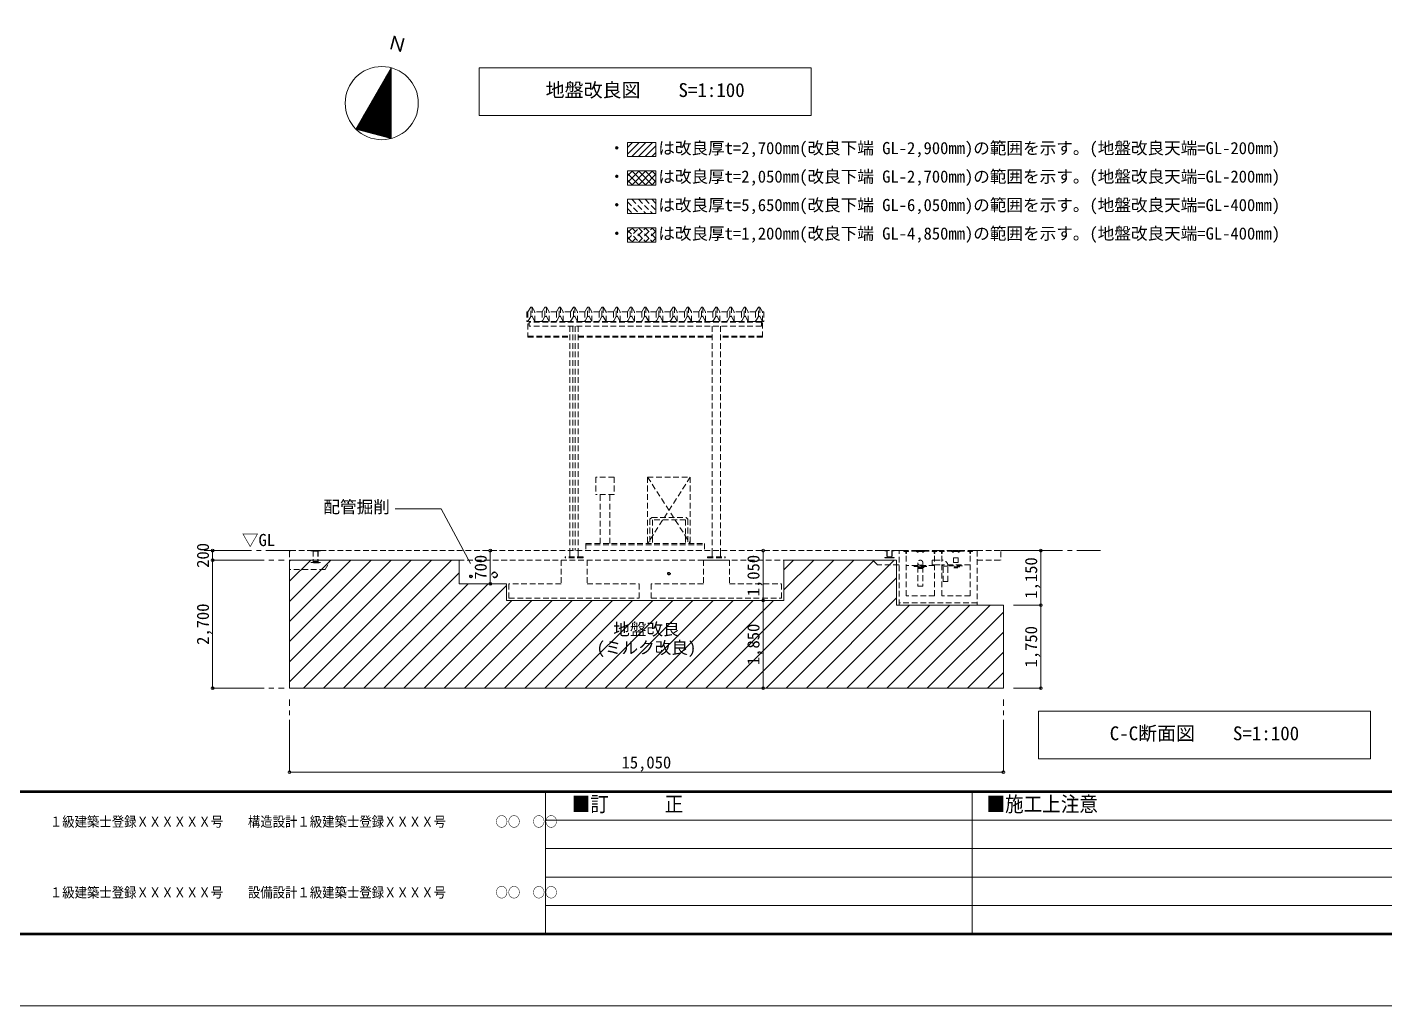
# Model space of a CAD drawing. Units: millimetres at full size, sheet at 1:100. Extents: x -42050 to 42050, y -29700 to 29700.
# Drawn here: x -16347 to 12279, y -29700 to -9071 of the extents above; entities that cross this region are included whole.
import ezdxf
from ezdxf.enums import TextEntityAlignment as Align

# ---------------------------------------------------------------- set-up
doc = ezdxf.new("R2010")
doc.units = ezdxf.units.MM
doc.header["$LTSCALE"] = 100
doc.header["$PDMODE"] = 32
doc.header["$PDSIZE"] = 60
doc.linetypes.add('CHAIN1', pattern=[8, 5, -1, 1, -1])
doc.linetypes.add('DASHED1', pattern=[1.8, 1.2, -0.6])
for name, color, linetype, lineweight in [('0-0_境界線', 7, 'DASHED1', 9), ('0-1_', 2, 'Continuous', 18), ('0-7_寸法', 7, 'Continuous', 5), ('0-8_雑１', 4, 'Continuous', 5), ('0-9_', 7, 'Continuous', 9), ('0-E_補助線', 4, 'Continuous', 5), ('0-F_通り芯', 4, 'Continuous', 5), ('F-C_', 134, 'Continuous', 18)]:
    doc.layers.add(name, color=color, linetype=linetype, lineweight=lineweight)
doc.styles.add('ＭＳ ゴシック', font='')
doc.styles.add('ＭＳ Ｐゴシック', font='')
doc.styles.get('ＭＳ ゴシック').set_extended_font_data('MS Gothic')
doc.styles.get('ＭＳ Ｐゴシック').set_extended_font_data('MS PGothic')

msp = doc.modelspace()

# ---------------------------------------------------------------- linework, layer by layer
at = {"layer": '0-0_境界線'}
for p, q in [((-5787.4, -15072.7), (-5814.6, -15072.7)), ((-5814.6, -15072.7), (-5814.6, -15272.3)), ((-5729.6, -14972.7), (-5787.4, -15072.7)), ((-5787.4, -15072.7), (-5787.4, -15272.3)), ((-5729.6, -14972.7), (-5699.6, -14972.7)), ((-5729.6, -15172.3), (-5729.6, -14972.7)), ((-5699.6, -14972.7), (-5641.9, -15072.7)), ((-5699.6, -14972.7), (-5699.6, -15172.3)), ((-5487.4, -15072.7), (-5641.9, -15072.7)), ((-5641.9, -15272.3), (-5641.9, -15072.7)), ((-5429.6, -14972.7), (-5487.4, -15072.7)), ((-5487.4, -15072.7), (-5487.4, -15272.3)), ((-5429.6, -14972.7), (-5399.6, -14972.7)), ((-5429.6, -15172.3), (-5429.6, -14972.7)), ((-5399.6, -14972.7), (-5341.9, -15072.7)), ((-5399.6, -14972.7), (-5399.6, -15172.3)), ((-5187.4, -15072.7), (-5341.9, -15072.7)), ((-5341.9, -15272.3), (-5341.9, -15072.7)), ((-5129.6, -14972.7), (-5187.4, -15072.7)), ((-5187.4, -15072.7), (-5187.4, -15272.3)), ((-5129.6, -14972.7), (-5099.6, -14972.7)), ((-5129.6, -15172.3), (-5129.6, -14972.7)), ((-5099.6, -14972.7), (-5041.9, -15072.7)), ((-5099.6, -14972.7), (-5099.6, -15172.3)), ((-4887.4, -15072.7), (-5041.9, -15072.7)), ((-5041.9, -15272.3), (-5041.9, -15072.7)), ((-4829.6, -14972.7), (-4887.4, -15072.7)), ((-4887.4, -15072.7), (-4887.4, -15272.3)), ((-4829.6, -14972.7), (-4799.6, -14972.7)), ((-4829.6, -15172.3), (-4829.6, -14972.7)), ((-4799.6, -14972.7), (-4741.9, -15072.7)), ((-4799.6, -14972.7), (-4799.6, -15172.3)), ((-4587.4, -15072.7), (-4741.9, -15072.7)), ((-4741.9, -15272.3), (-4741.9, -15072.7)), ((-4529.6, -14972.7), (-4587.4, -15072.7)), ((-4587.4, -15072.7), (-4587.4, -15272.3)), ((-4529.6, -14972.7), (-4499.6, -14972.7)), ((-4529.6, -15172.3), (-4529.6, -14972.7)), ((-4499.6, -14972.7), (-4441.9, -15072.7)), ((-4499.6, -14972.7), (-4499.6, -15172.3)), ((-4287.4, -15072.7), (-4441.9, -15072.7)), ((-4441.9, -15272.3), (-4441.9, -15072.7)), ((-4229.6, -14972.7), (-4287.4, -15072.7)), ((-4287.4, -15072.7), (-4287.4, -15272.3)), ((-4229.6, -14972.7), (-4199.6, -14972.7)), ((-4229.6, -15172.3), (-4229.6, -14972.7)), ((-4199.6, -14972.7), (-4141.9, -15072.7)), ((-4199.6, -14972.7), (-4199.6, -15172.3)), ((-3987.4, -15072.7), (-4141.9, -15072.7)), ((-4141.9, -15272.3), (-4141.9, -15072.7)), ((-3929.6, -14972.7), (-3987.4, -15072.7)), ((-3987.4, -15072.7), (-3987.4, -15272.3)), ((-3929.6, -14972.7), (-3899.6, -14972.7)), ((-3929.6, -15172.3), (-3929.6, -14972.7)), ((-3899.6, -14972.7), (-3841.9, -15072.7)), ((-3899.6, -14972.7), (-3899.6, -15172.3)), ((-3687.4, -15072.7), (-3841.9, -15072.7)), ((-3841.9, -15272.3), (-3841.9, -15072.7)), ((-3629.6, -14972.7), (-3687.4, -15072.7)), ((-3687.4, -15072.7), (-3687.4, -15272.3)), ((-3629.6, -14972.7), (-3599.6, -14972.7)), ((-3629.6, -15172.3), (-3629.6, -14972.7)), ((-3599.7, -14972.7), (-3599.7, -15172.3)), ((-3599.6, -14972.7), (-3541.9, -15072.7)), ((-3387.4, -15072.7), (-3541.9, -15072.7)), ((-3541.9, -15272.3), (-3541.9, -15072.7)), ((-3329.6, -14972.7), (-3387.4, -15072.7)), ((-3387.4, -15072.7), (-3387.4, -15272.3)), ((-3329.6, -14972.7), (-3299.6, -14972.7)), ((-3329.6, -15172.3), (-3329.6, -14972.7)), ((-3299.7, -14972.7), (-3299.7, -15172.3)), ((-3299.6, -14972.7), (-3241.9, -15072.7)), ((-3087.4, -15072.7), (-3241.9, -15072.7)), ((-3241.9, -15272.3), (-3241.9, -15072.7)), ((-3029.6, -14972.7), (-3087.4, -15072.7)), ((-3087.4, -15072.7), (-3087.4, -15272.3)), ((-3029.7, -15172.3), (-3029.7, -14972.7)), ((-3029.6, -14972.7), (-2999.6, -14972.7)), ((-2999.7, -14972.7), (-2999.7, -15172.3)), ((-2999.6, -14972.7), (-2941.9, -15072.7)), ((-2787.4, -15072.7), (-2941.9, -15072.7)), ((-2941.9, -15272.3), (-2941.9, -15072.7)), ((-2729.6, -14972.7), (-2787.4, -15072.7)), ((-2787.4, -15072.7), (-2787.4, -15272.3)), ((-2729.7, -15172.3), (-2729.7, -14972.7)), ((-2729.6, -14972.7), (-2699.6, -14972.7)), ((-2699.7, -14972.7), (-2699.7, -15172.3)), ((-2699.6, -14972.7), (-2641.9, -15072.7)), ((-2487.4, -15072.7), (-2641.9, -15072.7)), ((-2641.9, -15272.3), (-2641.9, -15072.7)), ((-2429.6, -14972.7), (-2487.4, -15072.7)), ((-2487.4, -15072.7), (-2487.4, -15272.3)), ((-2429.7, -15172.3), (-2429.7, -14972.7)), ((-2429.6, -14972.7), (-2399.6, -14972.7)), ((-2399.7, -14972.7), (-2399.7, -15172.3)), ((-2399.6, -14972.7), (-2341.9, -15072.7)), ((-2187.4, -15072.7), (-2341.9, -15072.7)), ((-2341.9, -15272.3), (-2341.9, -15072.7)), ((-2129.6, -14972.7), (-2187.4, -15072.7)), ((-2187.4, -15072.7), (-2187.4, -15272.3)), ((-2129.7, -15172.3), (-2129.7, -14972.7)), ((-2129.6, -14972.7), (-2099.6, -14972.7)), ((-2099.7, -14972.7), (-2099.7, -15172.3)), ((-2099.6, -14972.7), (-2041.9, -15072.7)), ((-1887.4, -15072.7), (-2041.9, -15072.7)), ((-2041.9, -15272.3), (-2041.9, -15072.7)), ((-1829.6, -14972.7), (-1887.4, -15072.7)), ((-1887.4, -15072.7), (-1887.4, -15272.3)), ((-1829.7, -15172.3), (-1829.7, -14972.7)), ((-1829.6, -14972.7), (-1799.6, -14972.7)), ((-1799.7, -14972.7), (-1799.7, -15172.3)), ((-1799.6, -14972.7), (-1741.9, -15072.7)), ((-1587.4, -15072.7), (-1741.9, -15072.7)), ((-1741.9, -15272.3), (-1741.9, -15072.7)), ((-1529.6, -14972.7), (-1587.4, -15072.7)), ((-1587.4, -15072.7), (-1587.4, -15272.3)), ((-1529.7, -15172.3), (-1529.7, -14972.7)), ((-1529.6, -14972.7), (-1499.6, -14972.7)), ((-1499.7, -14972.7), (-1499.7, -15172.3)), ((-1499.6, -14972.7), (-1441.9, -15072.7)), ((-1287.4, -15072.7), (-1441.9, -15072.7)), ((-1441.9, -15272.3), (-1441.9, -15072.7)), ((-1229.6, -14972.7), (-1287.4, -15072.7)), ((-1287.4, -15072.7), (-1287.4, -15272.3)), ((-1229.7, -15172.3), (-1229.7, -14972.7)), ((-1229.6, -14972.7), (-1199.6, -14972.7)), ((-1199.7, -14972.7), (-1199.7, -15172.3)), ((-1199.6, -14972.7), (-1141.9, -15072.7)), ((-987.4, -15072.7), (-1141.9, -15072.7)), ((-1141.9, -15272.3), (-1141.9, -15072.7)), ((-929.6, -14972.7), (-987.4, -15072.7)), ((-987.4, -15072.7), (-987.4, -15272.3)), ((-929.7, -15172.3), (-929.7, -14972.7)), ((-929.6, -14972.7), (-899.6, -14972.7)), ((-899.7, -14972.7), (-899.7, -15172.3)), ((-899.6, -14972.7), (-841.9, -15072.7)), ((-814.6, -15072.7), (-841.9, -15072.7)), ((-841.9, -15272.3), (-841.9, -15072.7)), ((-814.6, -15072.7), (-814.6, -15272.3)), ((-5787.4, -15272.3), (-5814.6, -15272.3)), ((-5729.6, -15172.3), (-5787.4, -15272.3)), ((-5764.6, -15370.1), (-5764.6, -15272.3)), ((-864.6, -15272.3), (-5764.6, -15272.3)), ((-864.6, -15287.3), (-5764.6, -15287.3)), ((-5729.6, -15172.3), (-5699.6, -15172.3)), ((-5699.6, -15172.3), (-5641.9, -15272.3)), ((-5487.4, -15272.3), (-5641.9, -15272.3)), ((-5429.6, -15172.3), (-5487.4, -15272.3)), ((-5429.6, -15172.3), (-5399.6, -15172.3)), ((-5399.6, -15172.3), (-5341.9, -15272.3)), ((-5187.4, -15272.3), (-5341.9, -15272.3)), ((-5129.6, -15172.3), (-5187.4, -15272.3)), ((-5129.6, -15172.3), (-5099.6, -15172.3)), ((-5099.6, -15172.3), (-5041.9, -15272.3)), ((-4887.4, -15272.3), (-5041.9, -15272.3)), ((-4902.1, -15370.1), (-4902.1, -20105.2)), ((-4829.6, -15172.3), (-4887.4, -15272.3)), ((-4839.6, -15370.1), (-4839.6, -20105.2)), ((-4829.6, -15172.3), (-4799.6, -15172.3)), ((-4799.6, -15172.3), (-4741.9, -15272.3)), ((-4789.6, -15370.1), (-4789.6, -20105.2)), ((-4587.4, -15272.3), (-4741.9, -15272.3)), ((-4727.1, -15370.1), (-4727.1, -20105.2)), ((-4529.6, -15172.3), (-4587.4, -15272.3)), ((-4529.6, -15172.3), (-4499.6, -15172.3)), ((-4499.6, -15172.3), (-4441.9, -15272.3)), ((-4287.4, -15272.3), (-4441.9, -15272.3)), ((-4229.6, -15172.3), (-4287.4, -15272.3)), ((-4229.6, -15172.3), (-4199.6, -15172.3)), ((-4199.6, -15172.3), (-4141.9, -15272.3)), ((-3987.4, -15272.3), (-4141.9, -15272.3)), ((-3929.6, -15172.3), (-3987.4, -15272.3)), ((-3929.6, -15172.3), (-3899.6, -15172.3)), ((-3899.6, -15172.3), (-3841.9, -15272.3)), ((-3687.4, -15272.3), (-3841.9, -15272.3)), ((-3629.6, -15172.3), (-3687.4, -15272.3)), ((-3629.6, -15172.3), (-3599.6, -15172.3)), ((-3599.6, -15172.3), (-3541.9, -15272.3)), ((-3387.4, -15272.3), (-3541.9, -15272.3)), ((-3329.6, -15172.3), (-3387.4, -15272.3)), ((-3329.6, -15172.3), (-3299.6, -15172.3)), ((-3299.6, -15172.3), (-3241.9, -15272.3)), ((-3087.4, -15272.3), (-3241.9, -15272.3)), ((-3029.6, -15172.3), (-3087.4, -15272.3)), ((-3029.6, -15172.3), (-2999.6, -15172.3)), ((-2999.6, -15172.3), (-2941.9, -15272.3)), ((-2787.4, -15272.3), (-2941.9, -15272.3)), ((-2729.6, -15172.3), (-2787.4, -15272.3)), ((-2729.6, -15172.3), (-2699.6, -15172.3)), ((-2699.6, -15172.3), (-2641.9, -15272.3)), ((-2487.4, -15272.3), (-2641.9, -15272.3)), ((-2429.6, -15172.3), (-2487.4, -15272.3)), ((-2429.6, -15172.3), (-2399.6, -15172.3)), ((-2399.6, -15172.3), (-2341.9, -15272.3)), ((-2187.4, -15272.3), (-2341.9, -15272.3)), ((-2129.6, -15172.3), (-2187.4, -15272.3)), ((-2129.6, -15172.3), (-2099.6, -15172.3)), ((-2099.6, -15172.3), (-2041.9, -15272.3)), ((-1887.4, -15272.3), (-2041.9, -15272.3)), ((-1902.1, -15370.1), (-1902.1, -20105.2)), ((-1829.6, -15172.3), (-1887.4, -15272.3)), ((-1829.6, -15172.3), (-1799.6, -15172.3)), ((-1799.6, -15172.3), (-1741.9, -15272.3)), ((-1587.4, -15272.3), (-1741.9, -15272.3)), ((-1727.1, -15370.1), (-1727.1, -20105.2)), ((-1529.6, -15172.3), (-1587.4, -15272.3)), ((-1529.6, -15172.3), (-1499.6, -15172.3)), ((-1499.6, -15172.3), (-1441.9, -15272.3)), ((-1287.4, -15272.3), (-1441.9, -15272.3)), ((-1229.6, -15172.3), (-1287.4, -15272.3)), ((-1229.6, -15172.3), (-1199.6, -15172.3)), ((-1199.6, -15172.3), (-1141.9, -15272.3)), ((-987.4, -15272.3), (-1141.9, -15272.3)), ((-929.6, -15172.3), (-987.4, -15272.3)), ((-929.6, -15172.3), (-899.6, -15172.3)), ((-899.6, -15172.3), (-841.9, -15272.3)), ((-864.6, -15305.2), (-839.6, -15305.2)), ((-864.6, -15325.2), (-839.6, -15325.2)), ((-814.6, -15272.3), (-841.9, -15272.3)), ((-839.6, -15305.2), (-839.6, -15605.2)), ((-5789.6, -15585.2), (-4902.1, -15585.2)), ((-5789.6, -15605.2), (-4902.1, -15605.2)), ((-4727.1, -15585.2), (-1902.1, -15585.2)), ((-4727.1, -15605.2), (-1902.1, -15605.2)), ((-839.6, -15585.2), (-1727.1, -15585.2)), ((-839.6, -15605.2), (-1727.1, -15605.2)), ((-3969.6, -18555.2), (-4359.6, -18555.2)), ((-4359.6, -18555.2), (-4359.6, -18920.2)), ((-3264.6, -18555.2), (-3264.6, -19955.2)), ((-3264.6, -18555.2), (-2364.6, -18555.2)), ((-3264.6, -18555.2), (-2364.6, -19955.2)), ((-2364.6, -18555.2), (-3264.6, -19955.2)), ((-2364.6, -18555.2), (-2364.6, -19955.2)), ((-4264.6, -19955.2), (-4264.6, -18920.2)), ((-4064.6, -19955.2), (-4064.6, -18920.2)), ((-3179.3, -19405.2), (-3214.6, -19440.5)), ((-3214.6, -19440.5), (-3214.6, -19955.2)), ((-3179.3, -19405.2), (-2450, -19405.2)), ((-2464.6, -19455.2), (-3164.6, -19455.2)), ((-3164.6, -19455.2), (-3164.6, -19955.2)), ((-2464.6, -19455.2), (-2464.6, -19955.2)), ((-2414.6, -19440.5), (-2450, -19405.2)), ((-2414.6, -19440.5), (-2414.6, -19955.2)), ((-4564.6, -19955.2), (-4564.6, -20105.2)), ((-4564.6, -19955.2), (-2064.6, -19955.2)), ((-4564.6, -19980.2), (-2064.6, -19980.2)), ((-2064.6, -19955.2), (-2064.6, -20105.2)), ((-10814.6, -20120.2), (-10814.6, -20505.2)), ((-10364.9, -20105.2), (-10314.9, -20105.2)), ((-10318.4, -20108.7), (-10318.4, -20351.7)), ((-10314.9, -20105.2), (-10214.9, -20105.2)), ((-10314.9, -20118.2), (-10214.9, -20118.2)), ((-10214.9, -20105.2), (-10214.9, -20355.2)), ((-10164.9, -20105.2), (-10214.9, -20105.2)), ((-10211.4, -20108.7), (-10211.4, -20351.7)), ((-10164.9, -20105.2), (2035.4, -20105.2)), ((-10064.9, -20505.2), (-9949.4, -20305.2)), ((-9949.4, -20305.2), (1485.4, -20305.2)), ((-5089.6, -20305.2), (-5089.6, -20805.2)), ((-4627.1, -20235.2), (-5002.1, -20235.2)), ((-5002.1, -20235.2), (-5002.1, -20255.2)), ((-4627.1, -20255.2), (-5002.1, -20255.2)), ((-4902.1, -20105.2), (-4902.1, -20235.2)), ((-4727.1, -20105.2), (-4727.1, -20235.2)), ((-4627.1, -20235.2), (-4627.1, -20255.2)), ((-2089.6, -20305.2), (-2089.6, -20805.2)), ((-2002.1, -20235.2), (-1627.1, -20235.2)), ((-2002.1, -20235.2), (-2002.1, -20255.2)), ((-2002.1, -20255.2), (-1627.1, -20255.2)), ((-1902.1, -20105.2), (-1902.1, -20235.2)), ((-1727.1, -20105.2), (-1727.1, -20235.2)), ((-1627.1, -20235.2), (-1627.1, -20255.2)), ((1635.4, -20105.2), (1735.4, -20105.2)), ((1735.4, -20105.2), (1785.4, -20105.2)), ((1735.4, -20251.7), (1781.9, -20251.7)), ((1781.9, -20108.7), (1781.9, -20251.7)), ((1785.4, -20105.2), (1785.4, -20255.2)), ((1885.4, -20235.2), (1785.4, -20235.2)), ((1935.4, -20105.2), (1885.4, -20105.2)), ((1935.4, -20255.2), (1885.4, -20255.2)), ((1888.9, -20108.7), (1888.9, -20251.7)), ((1935.4, -20251.7), (1888.9, -20251.7)), ((2035.4, -20105.2), (1935.4, -20105.2)), ((1935.4, -20251.7), (1935.4, -20255.2)), ((2035.4, -20105.2), (2135.4, -20105.2)), ((2035.4, -21255.2), (2035.4, -20105.2)), ((2135.4, -20105.2), (2135.4, -20114.3)), ((2144.5, -20105.2), (2135.4, -20105.2)), ((2239.4, -20114.3), (2135.4, -20114.3)), ((2421.8, -20114.3), (2135.4, -20114.3)), ((2173.4, -20120.3), (2141.4, -20120.3)), ((2144.5, -20105.2), (2144.5, -20114.3)), ((2150.5, -20105.2), (2150.5, -20114.3)), ((2416.9, -20105.2), (2150.5, -20105.2)), ((2179.4, -20126.3), (2179.4, -20158.3)), ((2185.4, -20164.3), (2185.4, -20114.3)), ((2185.4, -21055.2), (2185.4, -20164.3)), ((2189.4, -20164.3), (2189.4, -20114.3)), ((2195.4, -20126.3), (2195.4, -20158.3)), ((2233.4, -20120.3), (2201.4, -20120.3)), ((2395.4, -20120.3), (2395.4, -20114.3)), ((2395.4, -20120.3), (2421.8, -20120.3)), ((2416.9, -20105.2), (2416.9, -20114.3)), ((2421.8, -20120.3), (2421.8, -20114.3)), ((2423.8, -20112.2), (2423.8, -20133.4)), ((2429.8, -20112.2), (2429.8, -20133.4)), ((2430.6, -20111.4), (2540.1, -20111.4)), ((2539.9, -20105.2), (2430.8, -20105.2)), ((2431.8, -20120.3), (2431.8, -20114.3)), ((2431.8, -20114.3), (2538.9, -20114.3)), ((2431.8, -20120.3), (2538.9, -20120.3)), ((2436.9, -20105.2), (2533.8, -20105.2)), ((2533.8, -20139.4), (2533.8, -20133.4)), ((2533.8, -20133.4), (2553.8, -20133.4)), ((2553.8, -20139.4), (2533.8, -20139.4)), ((2538.9, -20120.3), (2538.9, -20114.3)), ((2540.9, -20112.2), (2540.9, -20133.4)), ((2546.9, -20112.2), (2546.9, -20133.4)), ((2548.9, -20114.3), (2835.4, -20114.3)), ((2548.9, -20120.3), (2548.9, -20114.3)), ((2548.9, -20120.3), (2575.1, -20120.3)), ((2553.8, -20105.2), (2820.3, -20105.2)), ((2553.8, -20105.2), (2553.8, -20114.3)), ((2553.8, -20133.4), (2553.8, -20139.4)), ((2575.1, -20120.3), (2575.1, -20114.3)), ((2731.4, -20114.3), (2835.4, -20114.3)), ((2735.4, -20305.2), (2785.4, -20305.2)), ((2735.4, -20405.2), (2735.4, -20305.2)), ((2737.4, -20120.3), (2769.4, -20120.3)), ((2775.4, -20126.3), (2775.4, -20158.3)), ((2781.4, -20164.3), (2781.4, -20114.3)), ((2785.4, -20164.3), (2785.4, -20114.3)), ((2785.4, -21055.2), (2785.4, -20164.3)), ((2785.4, -20305.2), (2935.4, -20305.2)), ((2791.4, -20126.3), (2791.4, -20158.3)), ((2797.4, -20120.3), (2829.4, -20120.3)), ((2820.3, -20105.2), (2820.3, -20114.3)), ((2826.3, -20105.2), (2826.3, -20114.3)), ((2826.3, -20105.2), (2835.4, -20105.2)), ((2835.4, -20105.2), (2835.4, -20114.3)), ((2885.4, -20105.2), (2835.4, -20105.2)), ((2885.4, -20105.2), (2885.4, -20114.3)), ((2894.5, -20105.2), (2885.4, -20105.2)), ((2989.4, -20114.3), (2885.4, -20114.3)), ((3171.8, -20114.3), (2885.4, -20114.3)), ((2923.4, -20120.3), (2891.4, -20120.3)), ((2894.5, -20105.2), (2894.5, -20114.3)), ((2900.5, -20105.2), (2900.5, -20114.3)), ((3166.9, -20105.2), (2900.5, -20105.2)), ((2929.4, -20126.3), (2929.4, -20158.3)), ((2935.4, -20164.3), (2935.4, -20114.3)), ((2935.4, -21055.2), (2935.4, -20164.3)), ((2939.4, -20164.3), (2939.4, -20114.3)), ((2945.4, -20126.3), (2945.4, -20158.3)), ((2983.4, -20120.3), (2951.4, -20120.3)), ((3145.4, -20120.3), (3145.4, -20114.3)), ((3145.4, -20120.3), (3171.8, -20120.3)), ((3166.9, -20105.2), (3166.9, -20114.3)), ((3171.8, -20120.3), (3171.8, -20114.3)), ((3173.8, -20112.2), (3173.8, -20133.4)), ((3179.8, -20112.2), (3179.8, -20133.4)), ((3180.6, -20111.4), (3290.1, -20111.4)), ((3289.9, -20105.2), (3180.8, -20105.2)), ((3181.8, -20120.3), (3181.8, -20114.3)), ((3181.8, -20114.3), (3288.9, -20114.3)), ((3181.8, -20120.3), (3288.9, -20120.3)), ((3186.9, -20105.2), (3283.8, -20105.2)), ((3283.8, -20139.4), (3283.8, -20133.4)), ((3283.8, -20133.4), (3303.8, -20133.4)), ((3303.8, -20139.4), (3283.8, -20139.4)), ((3285.4, -20255.2), (3285.4, -20355.2)), ((3288.9, -20120.3), (3288.9, -20114.3)), ((3290.9, -20112.2), (3290.9, -20133.4)), ((3296.9, -20112.2), (3296.9, -20133.4)), ((3298.9, -20114.3), (3585.4, -20114.3)), ((3298.9, -20120.3), (3298.9, -20114.3)), ((3298.9, -20120.3), (3325.1, -20120.3)), ((3303.8, -20105.2), (3570.3, -20105.2)), ((3303.8, -20105.2), (3303.8, -20114.3)), ((3303.8, -20133.4), (3303.8, -20139.4)), ((3325.1, -20120.3), (3325.1, -20114.3)), ((3481.4, -20114.3), (3585.4, -20114.3)), ((3487.4, -20120.3), (3519.4, -20120.3)), ((3525.4, -20126.3), (3525.4, -20158.3)), ((3531.4, -20164.3), (3531.4, -20114.3)), ((3535.4, -20164.3), (3535.4, -20114.3)), ((3535.4, -21055.2), (3535.4, -20164.3)), ((3541.4, -20126.3), (3541.4, -20158.3)), ((3547.4, -20120.3), (3579.4, -20120.3)), ((3570.3, -20105.2), (3570.3, -20114.3)), ((3576.3, -20105.2), (3576.3, -20114.3)), ((3576.3, -20105.2), (3585.4, -20105.2)), ((3585.4, -20105.2), (3585.4, -20114.3)), ((3685.4, -20105.2), (3585.4, -20105.2)), ((3685.4, -20105.2), (3685.4, -21255.2)), ((3685.4, -20105.2), (4170.4, -20105.2)), ((3685.4, -20305.2), (4185.4, -20305.2)), ((4185.4, -20120.2), (4185.4, -20305.2)), ((-10064.9, -20505.2), (-10814.6, -20505.2)), ((-10364.9, -20351.7), (-10318.4, -20351.7)), ((-10364.9, -20351.7), (-10364.9, -20355.2)), ((-10364.9, -20355.2), (-10314.9, -20355.2)), ((-10339.9, -20364.2), (-10339.9, -20355.2)), ((-10189.9, -20364.2), (-10339.9, -20364.2)), ((-10314.9, -20335.2), (-10214.9, -20335.2)), ((-10164.9, -20351.7), (-10211.4, -20351.7)), ((-10189.9, -20364.2), (-10189.9, -20355.2)), ((2785.4, -20415.2), (2185.4, -20415.2)), ((2625.4, -20437.8), (2345.4, -20437.8)), ((2569.4, -20457.1), (2401.4, -20457.1)), ((2431.4, -20361.2), (2431.4, -20445.2)), ((2539.4, -20445.2), (2431.4, -20445.2)), ((2435.4, -20445.2), (2435.4, -20855.2)), ((2443.4, -20478.7), (2527.4, -20478.7)), ((2539.4, -20361.2), (2539.4, -20445.2)), ((2785.4, -20405.2), (2735.4, -20405.2)), ((2785.4, -20405.2), (2935.4, -20405.2)), ((3535.4, -20405.2), (2935.4, -20405.2)), ((3069.4, -20435.2), (2961.4, -20435.2)), ((3065.4, -20755.2), (3065.4, -20435.2)), ((3375.4, -20427.8), (3095.4, -20427.8)), ((3319.4, -20447.1), (3151.4, -20447.1)), ((3285.4, -20355.2), (3185.4, -20355.2)), ((3193.4, -20468.7), (3277.4, -20468.7)), ((-5089.6, -20805.2), (-6189.6, -20805.2)), ((-6189.6, -20805.2), (-6189.6, -21155.2)), ((-3439.6, -20805.2), (-3439.6, -21155.2)), ((-2089.6, -20805.2), (-3189.6, -20805.2)), ((-3189.6, -20805.2), (-3189.6, -21155.2)), ((-439.6, -20805.2), (-439.6, -21155.2)), ((-6189.6, -21105.2), (-3439.6, -21105.2)), ((-6189.6, -21155.2), (-3439.6, -21155.2)), ((-3189.6, -21105.2), (-439.6, -21105.2)), ((-439.6, -21155.2), (-3189.6, -21155.2)), ((2785.4, -21055.2), (2185.4, -21055.2)), ((3535.4, -21055.2), (2935.4, -21055.2)), ((3685.4, -21205.2), (2035.4, -21205.2)), ((3685.4, -21255.2), (2035.4, -21255.2))]:
    msp.add_line(p, q, dxfattribs=at)
for points in [[(-5764.6, -15325.2), (-5789.6, -15325.2), (-5789.6, -15605.2)], [(-864.6, -15272.3), (-864.6, -15370.1), (-5764.6, -15370.1)], [(-3969.6, -18555.2), (-3969.6, -18920.2), (-4359.6, -18920.2)], [(-10814.6, -20120.2), (-10799.6, -20105.2), (-10364.9, -20105.2)], [(-10364.9, -20105.2), (-10364.9, -20108.7), (-10318.4, -20108.7)], [(-10314.9, -20105.2), (-10314.9, -20355.2), (-10214.9, -20355.2)], [(-10164.9, -20105.2), (-10164.9, -20108.7), (-10211.4, -20108.7)], [(-5089.6, -20305.2), (-4539.6, -20305.2), (-4539.6, -20805.2), (-3439.6, -20805.2)], [(-2089.6, -20305.2), (-1539.6, -20305.2), (-1539.6, -20805.2), (-439.6, -20805.2)], [(2035.4, -20405.2), (1585.4, -20405.2), (1485.4, -20305.2)], [(1735.4, -20105.2), (1735.4, -20108.7), (1781.9, -20108.7)], [(1735.4, -20251.7), (1735.4, -20255.2), (1785.4, -20255.2)], [(1885.4, -20105.2), (1885.4, -20255.2), (1785.4, -20255.2)], [(1935.4, -20105.2), (1935.4, -20108.7), (1888.9, -20108.7)], [(3285.4, -20255.2), (3185.4, -20255.2), (3185.4, -20355.2)], [(-10164.9, -20351.7), (-10164.9, -20355.2), (-10214.9, -20355.2)], [(2535.4, -20445.2), (2535.4, -20855.2), (2435.4, -20855.2)], [(3065.4, -20755.2), (2965.4, -20755.2), (2965.4, -20435.2)]]:
    msp.add_lwpolyline(points, dxfattribs=at)
for points in [[(2436.9, -20139.4), (2416.9, -20139.4), (2416.9, -20133.4), (2436.9, -20133.4)], [(3186.9, -20139.4), (3166.9, -20139.4), (3166.9, -20133.4), (3186.9, -20133.4)]]:
    msp.add_lwpolyline(points, close=True, dxfattribs=at)
for centre, radius in [((-6489.6, -20615.2), 60), ((-6489.6, -20615.2), 50), ((-2814.6, -20585.2), 30), ((-2814.6, -20585.2), 20), ((-6989.6, -20645.2), 30), ((-6989.6, -20645.2), 20)]:
    msp.add_circle(centre, radius, dxfattribs=at)
for centre, radius, start, end in [((2141.4, -20114.3), 6, 180, 270), ((2173.4, -20126.3), 6, 0, 90), ((2185.4, -20158.3), 6, 180, 270), ((2189.4, -20158.3), 6, 270, 0), ((2201.4, -20126.3), 6, 90, 180), ((2233.4, -20114.3), 6, 270, 0), ((2430.8, -20112.2), 7, 90, 180), ((2430.6, -20112.2), 0.8, 90, 180), ((2485.4, -20361.2), 54, 0, 180), ((2539.9, -20112.2), 7, 0, 90), ((2540.1, -20112.2), 0.8, 0, 90), ((2737.4, -20114.3), 6, 180, 270), ((2769.4, -20126.3), 6, 0, 90), ((2781.4, -20158.3), 6, 180, 270), ((2785.4, -20158.3), 6, 270, 0), ((2797.4, -20126.3), 6, 90, 180), ((2829.4, -20114.3), 6, 270, 0), ((2891.4, -20114.3), 6, 180, 270), ((2923.4, -20126.3), 6, 0, 90), ((2935.4, -20158.3), 6, 180, 270), ((2935.4, -20435.2), 134, 0, 90), ((2939.4, -20158.3), 6, 270, 0), ((2951.4, -20126.3), 6, 90, 180), ((2983.4, -20114.3), 6, 270, 0), ((3180.8, -20112.2), 7, 90, 180), ((3180.6, -20112.2), 0.8, 90, 180), ((3289.9, -20112.2), 7, 0, 90), ((3290.1, -20112.2), 0.8, 0, 90), ((3487.4, -20114.3), 6, 180, 270), ((3519.4, -20126.3), 6, 0, 90), ((3531.4, -20158.3), 6, 180, 270), ((3535.4, -20158.3), 6, 270, 0), ((3547.4, -20126.3), 6, 90, 180), ((3579.4, -20114.3), 6, 270, 0), ((2485.4, -20361.2), 54, 180, 0), ((2935.4, -20435.2), 26, 0, 90)]:
    msp.add_arc(centre, radius, start, end, dxfattribs=at)
at = {"layer": '0-1_'}
for p, q in [((-389.6, -21155.2), (-389.6, -20305.2)), ((-389.6, -20305.2), (1985.4, -20305.2)), ((1985.4, -21255.2), (1985.4, -20305.2)), ((-7239.6, -20805.2), (-6239.6, -20805.2)), ((-6239.6, -21155.2), (-6239.6, -20805.2)), ((-389.6, -21155.2), (-6239.6, -21155.2)), ((4235.4, -21255.2), (1985.4, -21255.2)), ((4235.4, -21255.2), (4235.4, -23005.2))]:
    msp.add_line(p, q, dxfattribs=at)
for points in [[(-10814.6, -20955.2), (-10814.6, -20805.2), (-10814.6, -20305.2)], [(-10814.6, -20305.2), (-7239.6, -20305.2), (-7239.6, -20805.2)], [(-10814.6, -20955.2), (-10814.6, -23005.2), (4235.4, -23005.2)]]:
    msp.add_lwpolyline(points, dxfattribs=at)
at = {"layer": '0-7_寸法', "color": 4}
for p, q in [((-12437.1, -20105.2), (-12437.1, -20305.2)), ((-12437.1, -20105.2), (-11849.1, -20105.2)), ((-12437.1, -20305.2), (-11849.1, -20305.2)), ((-12437.1, -20305.2), (-12437.1, -23005.2)), ((-6581.3, -20105.2), (-6581.3, -20805.2)), ((-829.9, -20105.2), (-829.9, -21155.2)), ((5024.9, -20105.2), (4447, -20105.2)), ((5024.9, -20105.2), (5024.9, -21255.2)), ((-829.9, -21155.2), (-829.9, -23005.2)), ((5024.9, -21255.2), (4447, -21255.2)), ((5024.9, -21255.2), (5024.9, -23005.2)), ((-12437.1, -23005.2), (-11849.1, -23005.2)), ((5024.9, -23005.2), (4447, -23005.2)), ((-10814.6, -24773.9), (-10814.6, -24173.9)), ((4235.4, -24773.9), (4235.4, -24173.9)), ((4235.4, -24773.9), (-10814.6, -24773.9))]:
    msp.add_line(p, q, dxfattribs=at)
at = {"layer": '0-7_寸法'}
for p in [(-12437.1, -20105.2), (-12437.1, -20305.2), (-6581.3, -20105.2), (-829.9, -20105.2), (5024.9, -20105.2), (-6581.3, -20805.2), (-829.9, -21155.2), (5024.9, -21255.2), (-12437.1, -23005.2), (-829.9, -23005.2), (5024.9, -23005.2), (-10814.6, -24773.9), (4235.4, -24773.9)]:
    msp.add_point(p, dxfattribs=at)
at = {"layer": '0-8_雑１'}
for p, q in [((-10814.6, -22448.1), (-8671.7, -20305.2)), ((-10814.6, -22023.8), (-9095.9, -20305.2)), ((-10814.6, -21599.6), (-9520.2, -20305.2)), ((-10814.6, -21175.3), (-9944.5, -20305.2)), ((-10814.6, -20751.1), (-10368.7, -20305.2)), ((-10814.6, -20326.8), (-10793, -20305.2)), ((-10814.6, -22872.4), (-8247.4, -20305.2)), ((-10523.2, -23005.2), (-7823.2, -20305.2)), ((-10098.9, -23005.2), (-7398.9, -20305.2)), ((-2037.9, -23005.2), (662.1, -20305.2)), ((-1613.6, -23005.2), (1086.4, -20305.2)), ((-1189.3, -23005.2), (1510.7, -20305.2)), ((-765.1, -23005.2), (1934.9, -20305.2)), ((-389.6, -20932.7), (237.9, -20305.2)), ((-389.6, -20508.4), (-186.4, -20305.2)), ((-9674.6, -23005.2), (-7239.6, -20570.2)), ((-9250.4, -23005.2), (-7050.4, -20805.2)), ((-8826.1, -23005.2), (-6626.1, -20805.2)), ((-8401.8, -23005.2), (-6239.6, -20843)), ((-340.8, -23005.2), (1985.4, -20679)), ((-7977.6, -23005.2), (-6127.6, -21155.2)), ((-7553.3, -23005.2), (-5703.3, -21155.2)), ((-7129, -23005.2), (-5279, -21155.2)), ((-6704.8, -23005.2), (-4854.8, -21155.2)), ((-6280.5, -23005.2), (-4430.5, -21155.2)), ((-5856.3, -23005.2), (-4006.3, -21155.2)), ((-5432, -23005.2), (-3582, -21155.2)), ((-5007.7, -23005.2), (-3157.7, -21155.2)), ((-4583.5, -23005.2), (-2733.5, -21155.2)), ((-4159.2, -23005.2), (-2309.2, -21155.2)), ((-3734.9, -23005.2), (-1884.9, -21155.2)), ((-3310.7, -23005.2), (-1460.7, -21155.2)), ((-2886.4, -23005.2), (-1036.4, -21155.2)), ((-2462.1, -23005.2), (-612.1, -21155.2)), ((83.4, -23005.2), (1985.4, -21103.2)), ((507.7, -23005.2), (2257.7, -21255.2)), ((932, -23005.2), (2682, -21255.2)), ((1356.2, -23005.2), (3106.2, -21255.2)), ((1780.5, -23005.2), (3530.5, -21255.2)), ((2204.8, -23005.2), (3954.8, -21255.2)), ((2629, -23005.2), (4235.4, -21398.8)), ((3053.3, -23005.2), (4235.4, -21823.1)), ((3477.6, -23005.2), (4235.4, -22247.3)), ((3901.8, -23005.2), (4235.4, -22671.6))]:
    msp.add_line(p, q, dxfattribs=at)
at = {"layer": '0-9_'}
for p, q in [((-7621, -19223.2), (-8589.5, -19223.2)), ((-7000.1, -20374.3), (-7621, -19223.2))]:
    msp.add_line(p, q, dxfattribs=at)
at = {"layer": '0-E_補助線'}
for p, q in [((-9068.2, -11310.9), (-8720.6, -10013.5)), ((-9061.5, -11312.7), (-8707.1, -9990.3)), ((-9054.8, -11314.5), (-8693.7, -9967)), ((-9048, -11316.3), (-8680.2, -9943.7)), ((-9041.3, -11318.1), (-8671.1, -9936.4)), ((-9034.6, -11319.9), (-8671.1, -9963.3)), ((-9027.9, -11321.8), (-8671.1, -9990.2)), ((-9021.1, -11323.6), (-8671.1, -10017.1)), ((-9148.9, -11289.3), (-8881.9, -10293)), ((-9142.1, -11291.1), (-8868.5, -10269.7)), ((-9135.4, -11292.9), (-8855, -10246.5)), ((-9128.7, -11294.7), (-8841.6, -10223.1)), ((-9122, -11296.5), (-8828.1, -10199.9)), ((-9115.3, -11298.3), (-8814.7, -10176.6)), ((-9108.5, -11300.1), (-8801.2, -10153.3)), ((-9101.8, -11301.9), (-8787.8, -10130)), ((-9095.1, -11303.7), (-8774.3, -10106.7)), ((-9088.4, -11305.5), (-8760.9, -10083.4)), ((-9081.6, -11307.3), (-8747.5, -10060.1)), ((-9074.9, -11309.1), (-8734, -10036.9)), ((-9014.4, -11325.4), (-8671.1, -10044)), ((-9007.7, -11327.2), (-8671.1, -10070.9)), ((-9001, -11329), (-8671.1, -10097.7)), ((-8994.3, -11330.8), (-8671.1, -10124.6)), ((-8987.5, -11332.6), (-8671.1, -10151.5)), ((-8980.8, -11334.4), (-8671.1, -10178.4)), ((-8974.1, -11336.2), (-8671.1, -10205.3)), ((-8967.4, -11338), (-8671.1, -10232.2)), ((-8960.6, -11339.8), (-8671.1, -10259.1)), ((-8953.9, -11341.6), (-8671.1, -10286)), ((-9229.5, -11267.7), (-9043.3, -10572.5)), ((-9222.8, -11269.5), (-9029.8, -10549.2)), ((-9216.1, -11271.3), (-9016.4, -10525.9)), ((-9209.4, -11273.1), (-9002.9, -10502.6)), ((-9202.7, -11274.9), (-8989.5, -10479.3)), ((-9195.9, -11276.7), (-8976, -10456.1)), ((-9189.2, -11278.5), (-8962.6, -10432.8)), ((-9182.5, -11280.3), (-8949.1, -10409.5)), ((-9175.8, -11282.1), (-8935.7, -10386.2)), ((-9169, -11283.9), (-8922.3, -10362.9)), ((-9162.3, -11285.7), (-8908.8, -10339.6)), ((-9155.6, -11287.5), (-8895.4, -10316.3)), ((-8947.2, -11343.4), (-8671.1, -10312.9)), ((-8940.5, -11345.2), (-8671.1, -10339.8)), ((-8933.7, -11347), (-8671.1, -10366.7)), ((-8927, -11348.8), (-8671.1, -10393.5)), ((-8920.3, -11350.6), (-8671.1, -10420.4)), ((-8913.6, -11352.4), (-8671.1, -10447.3)), ((-8906.9, -11354.2), (-8671.1, -10474.2)), ((-8900.1, -11356), (-8671.1, -10501.1)), ((-8893.4, -11357.8), (-8671.1, -10528)), ((-8886.7, -11359.6), (-8671.1, -10554.9)), ((-8880, -11361.4), (-8671.1, -10581.8)), ((-9316.9, -11244.3), (-9218.1, -10875.2)), ((-9310.2, -11246.1), (-9204.6, -10851.9)), ((-9303.5, -11247.9), (-9191.2, -10828.7)), ((-9296.8, -11249.7), (-9177.7, -10805.4)), ((-9290.1, -11251.5), (-9164.3, -10782.1)), ((-9283.3, -11253.3), (-9150.8, -10758.8)), ((-9276.6, -11255.1), (-9137.4, -10735.5)), ((-9269.9, -11256.9), (-9123.9, -10712.2)), ((-9263.2, -11258.7), (-9110.5, -10688.9)), ((-9256.4, -11260.5), (-9097.1, -10665.7)), ((-9249.7, -11262.3), (-9083.6, -10642.4)), ((-9243, -11264.1), (-9070.2, -10619.1)), ((-9236.3, -11265.9), (-9056.7, -10595.8)), ((-8873.2, -11363.2), (-8671.1, -10608.7)), ((-8866.5, -11365), (-8671.1, -10635.6)), ((-8859.8, -11366.8), (-8671.1, -10662.4)), ((-8853.1, -11368.6), (-8671.1, -10689.4)), ((-8846.3, -11370.4), (-8671.1, -10716.2)), ((-8839.6, -11372.2), (-8671.1, -10743.2)), ((-8832.9, -11374), (-8671.1, -10770)), ((-8826.2, -11375.8), (-8671.1, -10796.9)), ((-8819.4, -11377.6), (-8671.1, -10823.8)), ((-8812.7, -11379.4), (-8671.1, -10850.7)), ((-8806, -11381.2), (-8671.1, -10877.6)), ((-9397.6, -11222.7), (-9379.4, -11154.7)), ((-9390.9, -11224.5), (-9366, -11131.4)), ((-9384.2, -11226.3), (-9352.5, -11108.1)), ((-9377.4, -11228.1), (-9339.1, -11084.8)), ((-9370.7, -11229.9), (-9325.6, -11061.6)), ((-9364, -11231.7), (-9312.2, -11038.3)), ((-9357.3, -11233.5), (-9298.7, -11015)), ((-9350.6, -11235.3), (-9285.3, -10991.7)), ((-9343.8, -11237.1), (-9271.8, -10968.4)), ((-9337.1, -11238.9), (-9258.4, -10945.1)), ((-9330.4, -11240.7), (-9244.9, -10921.8)), ((-9323.7, -11242.5), (-9231.5, -10898.5)), ((-8799.3, -11383), (-8671.1, -10904.5)), ((-8792.6, -11384.8), (-8671.1, -10931.4)), ((-8785.8, -11386.6), (-8671.1, -10958.3)), ((-8779.1, -11388.4), (-8671.1, -10985.2)), ((-8772.4, -11390.2), (-8671.1, -11012.1)), ((-8765.7, -11392), (-8671.1, -11039)), ((-8758.9, -11393.8), (-8671.1, -11065.8)), ((-8752.2, -11395.6), (-8671.1, -11092.7)), ((-8745.5, -11397.4), (-8671.1, -11119.6)), ((-8738.8, -11399.2), (-8671.1, -11146.5)), ((-9411.1, -11219.1), (-9406.3, -11201.3)), ((-9404.3, -11220.9), (-9392.8, -11178)), ((-8732.1, -11401), (-8671.1, -11173.4)), ((-8725.3, -11402.8), (-8671.1, -11200.3)), ((-8718.6, -11404.6), (-8671.1, -11227.2)), ((-8711.9, -11406.4), (-8671.1, -11254.1)), ((-8705.2, -11408.2), (-8671.1, -11281)), ((-8698.5, -11410), (-8671.1, -11307.9)), ((-8691.7, -11411.8), (-8671.1, -11334.7)), ((-8685, -11413.6), (-8671.1, -11361.7)), ((-8678.3, -11415.4), (-8671.1, -11388.5))]:
    msp.add_line(p, q, dxfattribs=at)
at = {"layer": '0-E_補助線', "color": 7, "lineweight": 9}
msp.add_line((-8671.1, -9927.8), (-8671.1, -11417.5), dxfattribs=at)
msp.add_lwpolyline([(-8671.1, -9927.8), (-9415.9, -11217.9), (-8671.1, -11417.5)], dxfattribs=at)
msp.add_circle((-8870.6, -10672.6), 771.1, dxfattribs=at)
at = {"layer": '0-F_通り芯', "color": 2, "lineweight": 18}
for p, q in [((-6814.6, -9931.2), (-6814.6, -10931.2)), ((-6814.6, -9931.2), (185.4, -9931.2)), ((185.4, -9931.2), (185.4, -10931.2)), ((-6814.6, -10931.2), (185.4, -10931.2)), ((4978.2, -23490.8), (11978.2, -23490.8)), ((4978.2, -23490.8), (4978.2, -24490.8)), ((11978.2, -23490.8), (11978.2, -24490.8)), ((4978.2, -24490.8), (11978.2, -24490.8))]:
    msp.add_line(p, q, dxfattribs=at)
at = {"layer": '0-F_通り芯', "color": 7, "lineweight": 9}
for p, q in [((-3689.8, -11800.1), (-3689.8, -11500.1)), ((-3689.8, -11500.1), (-3089.8, -11500.1)), ((-3089.8, -11800.1), (-3089.8, -11500.1)), ((-3689.8, -11800.1), (-3089.8, -11800.1)), ((-3689.8, -12400.1), (-3689.8, -12100.1)), ((-3689.8, -12100.1), (-3089.8, -12100.1)), ((-3089.8, -12400.1), (-3089.8, -12100.1)), ((-3689.8, -12400.1), (-3089.8, -12400.1)), ((-3689.8, -12700.1), (-3089.8, -12700.1)), ((-3689.8, -12700.1), (-3689.8, -13000.1)), ((-3089.8, -12700.1), (-3089.8, -13000.1)), ((-3689.8, -13000.1), (-3089.8, -13000.1)), ((-3689.8, -13600.1), (-3689.8, -13300.1)), ((-3689.8, -13300.1), (-3089.8, -13300.1)), ((-3089.8, -13600.1), (-3089.8, -13300.1)), ((-3689.8, -13600.1), (-3089.8, -13600.1))]:
    msp.add_line(p, q, dxfattribs=at)
at = {"layer": '0-F_通り芯'}
for p, q in [((-3689.8, -11606.3), (-3583.6, -11500.1)), ((-3689.8, -11747.7), (-3442.2, -11500.1)), ((-3600.8, -11800.1), (-3300.8, -11500.1)), ((-3459.4, -11800.1), (-3159.4, -11500.1)), ((-3317.9, -11800.1), (-3089.8, -11572)), ((-3176.5, -11800.1), (-3089.8, -11713.4)), ((-3689.8, -12206.3), (-3583.6, -12100.1)), ((-3689.8, -12347.7), (-3442.2, -12100.1)), ((-3689.8, -12152.4), (-3442.2, -12400.1)), ((-3689.8, -12293.9), (-3583.6, -12400.1)), ((-3600.8, -12400.1), (-3300.8, -12100.1)), ((-3600.8, -12100.1), (-3300.8, -12400.1)), ((-3459.4, -12400.1), (-3159.4, -12100.1)), ((-3459.4, -12100.1), (-3159.4, -12400.1)), ((-3317.9, -12100.1), (-3089.8, -12328.2)), ((-3317.9, -12400.1), (-3089.8, -12172)), ((-3176.5, -12100.1), (-3089.8, -12186.8)), ((-3176.5, -12400.1), (-3089.8, -12313.4))]:
    msp.add_line(p, q, dxfattribs=at)
at = {"layer": '0-F_通り芯', "linetype": 'DASHED1'}
for p, q in [((-3689.8, -12752.4), (-3442.2, -13000.1)), ((-3600.8, -12700.1), (-3300.8, -13000.1)), ((-3459.4, -12700.1), (-3159.4, -13000.1)), ((-3317.9, -12700.1), (-3089.8, -12928.2)), ((-3176.5, -12700.1), (-3089.8, -12786.8)), ((-3689.8, -12893.9), (-3583.6, -13000.1)), ((-3689.8, -13406.3), (-3583.6, -13300.1)), ((-3689.8, -13547.7), (-3442.2, -13300.1)), ((-3689.8, -13352.4), (-3442.2, -13600.1)), ((-3600.8, -13600.1), (-3300.8, -13300.1)), ((-3600.8, -13300.1), (-3300.8, -13600.1)), ((-3459.4, -13600.1), (-3159.4, -13300.1)), ((-3459.4, -13300.1), (-3159.4, -13600.1)), ((-3317.9, -13300.1), (-3089.8, -13528.2)), ((-3317.9, -13600.1), (-3089.8, -13372)), ((-3176.5, -13300.1), (-3089.8, -13386.8)), ((-3689.8, -13493.9), (-3583.6, -13600.1)), ((-3176.5, -13600.1), (-3089.8, -13513.4))]:
    msp.add_line(p, q, dxfattribs=at)
at = {"layer": '0-F_通り芯', "linetype": 'CHAIN1'}
for p, q in [((-10814.6, -20105.2), (-12614.6, -20105.2)), ((-11849.1, -20305.2), (-10927.2, -20305.2)), ((6285.4, -20105.2), (4185.4, -20105.2)), ((-11849.1, -23005.2), (-10927.2, -23005.2)), ((-10814.6, -24173.9), (-10814.6, -23246.2)), ((4235.4, -24173.9), (4235.4, -23246.2))]:
    msp.add_line(p, q, dxfattribs=at)
at = {"layer": 'F-C_', "color": 2}
for p, q in [((-39835, -25185), (40195, -25185)), ((-39820, -25170), (40180, -25170)), ((-39820, -25200), (40180, -25200)), ((-5420, -28170), (-5420, -25200)), ((3580, -28170), (3580, -25200)), ((-5420, -25785), (21580, -25785)), ((-5420, -26385), (21580, -26385)), ((-5420, -26985), (21580, -26985)), ((-5420, -27585), (21580, -27585)), ((-39850, -28200), (40210, -28200)), ((-39835, -28185), (40195, -28185)), ((-39820, -28170), (40180, -28170))]:
    msp.add_line(p, q, dxfattribs=at)
msp.add_lwpolyline([(-42050, -29700), (42050, -29700), (42050, 29700), (-42050, 29700)], close=True, dxfattribs=at)

# ---------------------------------------------------------------- texts
at = {"layer": '0-7_寸法', "style": 'ＭＳ ゴシック'}
for s, p in [('200', (-12437.1, -20467.7)), ('700', (-6581.3, -20717.7)), ('1,050', (-829.9, -21067.7)), ('1,150', (5024.9, -21117.7)), ('2,700', (-12437.1, -22092.7)), ('1,850', (-829.9, -22517.7)), ('1,750', (5024.9, -22567.7))]:
    msp.add_text(s, height=256.6, rotation=90, dxfattribs=at).set_placement(p, align=Align.BOTTOM_LEFT)
msp.add_text('15,050', height=256.6, dxfattribs=at).set_placement((-3814.6, -24773.9), align=Align.BOTTOM_LEFT)
at = {"layer": '0-8_雑１', "color": 7, "style": 'ＭＳ ゴシック'}
for s, p in [('地盤改良', (-3989.6, -21966.1)), ('(ミルク改良)', (-4339.6, -22356.2))]:
    msp.add_text(s, height=256.6, dxfattribs=at).set_placement(p, align=Align.BOTTOM_LEFT)
at = {"layer": '0-9_', "style": 'ＭＳ ゴシック'}
msp.add_text('配管掘削', height=256.6, dxfattribs=at).set_placement((-10100.4, -19389.1), align=Align.BOTTOM_LEFT)
at = {"layer": '0-E_補助線', "color": 7, "style": 'ＭＳ ゴシック'}
msp.add_text('Ｎ', height=293.3, rotation=345, dxfattribs=at).set_placement((-8795.8, -9597), align=Align.BOTTOM_LEFT)
at = {"layer": '0-F_通り芯', "color": 2, "style": 'ＭＳ ゴシック'}
for s, p in [('地盤改良図 \u3000 S=1:100', (-5414.6, -10631.2)), ('C-C断面図 \u3000 S=1:100', (6478.2, -24190.8))]:
    msp.add_text(s, height=293.3, dxfattribs=at).set_placement(p, align=Align.BOTTOM_LEFT)
at = {"layer": '0-F_通り芯', "color": 7, "style": 'ＭＳ ゴシック'}
for s, p in [('・\u3000\u3000は改良厚t=2,700mm(改良下端 GL-2,900mm)の範囲を示す。(地盤改良天端=GL-200mm)', (-4089.8, -11825.1)), ('・\u3000\u3000は改良厚t=2,050mm(改良下端 GL-2,700mm)の範囲を示す。(地盤改良天端=GL-200mm)', (-4089.8, -12425.1)), ('・\u3000\u3000は改良厚t=5,650mm(改良下端 GL-6,050mm)の範囲を示す。(地盤改良天端=GL-400mm)', (-4089.8, -13025.1)), ('・\u3000\u3000は改良厚t=1,200mm(改良下端 GL-4,850mm)の範囲を示す。(地盤改良天端=GL-400mm)', (-4089.8, -13625.1)), ('▽GL', (-11819, -20086.2))]:
    msp.add_text(s, height=256.6, dxfattribs=at).set_placement(p, align=Align.BOTTOM_LEFT)
at = {"layer": 'F-C_', "style": 'ＭＳ Ｐゴシック', "width": 0.9}
for s, height, p in [('■訂\u3000\u3000\u3000正', 318.9, (-4865, -25702.5)), ('■施工上注意', 318.9, (3880, -25702.5)), ('\u3000\u3000１級建築士登録ＸＸＸＸＸＸ号\u3000\u3000構造設計１級建築士登録ＸＸＸＸ号\u3000\u3000\u3000\u3000○○\u3000○○', 212.6, (-16390, -25987.5)), ('\u3000\u3000１級建築士登録ＸＸＸＸＸＸ号\u3000\u3000設備設計１級建築士登録ＸＸＸＸ号\u3000\u3000\u3000\u3000○○\u3000○○', 212.6, (-16390, -27480))]:
    msp.add_text(s, height=height, dxfattribs=at).set_placement(p, align=Align.BOTTOM_LEFT)

doc.saveas('drawing.dxf')
